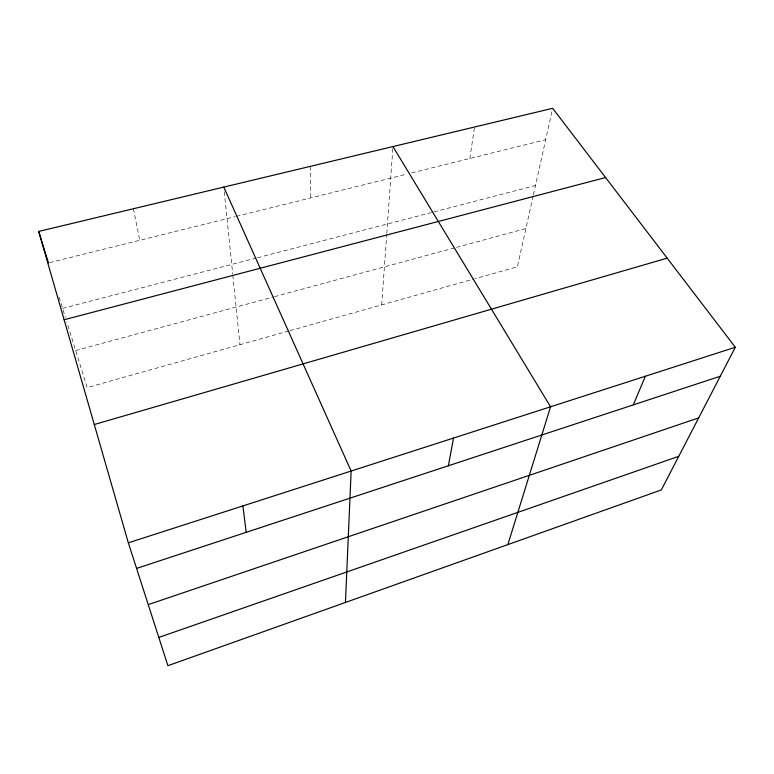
<?xml version="1.0" encoding="UTF-8"?>
<svg xmlns="http://www.w3.org/2000/svg" width="774" height="774" viewBox="0 0 774 774"><rect width="100%" height="100%" fill="white"/><g stroke="black" fill="none" stroke-linecap="round" stroke-linejoin="round"><path stroke-width="0.58" stroke-dasharray="3.87 2.9" d="M381.698 304.888L386.69 234.706M386.777 233.516L392.96 146.567M469.828 158.496L474.539 127.023M533.151 195.996L517.39 266.788L474.897 278.717M533.402 194.835L552.665 108.302M288.857 330.962L87.172 387.59L66.825 322.042M290.027 330.633L473.756 279.046M75.668 350.535L273.319 296.993M274.48 296.674L454.174 247.99M456.505 247.361L525.894 228.562M62.578 308.362L256.262 258.052M257.432 257.752L432.753 212.211M433.914 211.912L535.473 185.528M49.642 262.618L235.161 216.652M236.322 216.362L406.998 174.063M411.652 172.912L545.68 139.707M59.056 297.003L65.413 317.485M133.37 208.757L139.736 240.298M224.267 191.768L232.703 273.899M232.819 275.089L239.969 344.691M310.229 166.381L310.616 197.951"/><path stroke-width="1.16" d="M345.456 602.453L351.135 471.047L223.792 187.095M448.378 465.764L453.535 438.055M507.86 544.596L550.566 406.785L392.96 146.567M633.306 404.87L645.361 376.241M735.3 347.265L661.325 489.932L167.91 665.698L128.339 542.835L38.7 231.436L552.665 108.302L735.3 347.265L128.339 542.835M158.805 637.437L678.75 456.321M148.24 604.62L698.68 417.892M136.582 568.416L720.275 376.241M94.283 424.529L667.198 258.158M64.126 319.759L605.587 177.546M38.7 231.436L48.472 262.908M242.901 505.915L246.18 532.328"/></g></svg>
